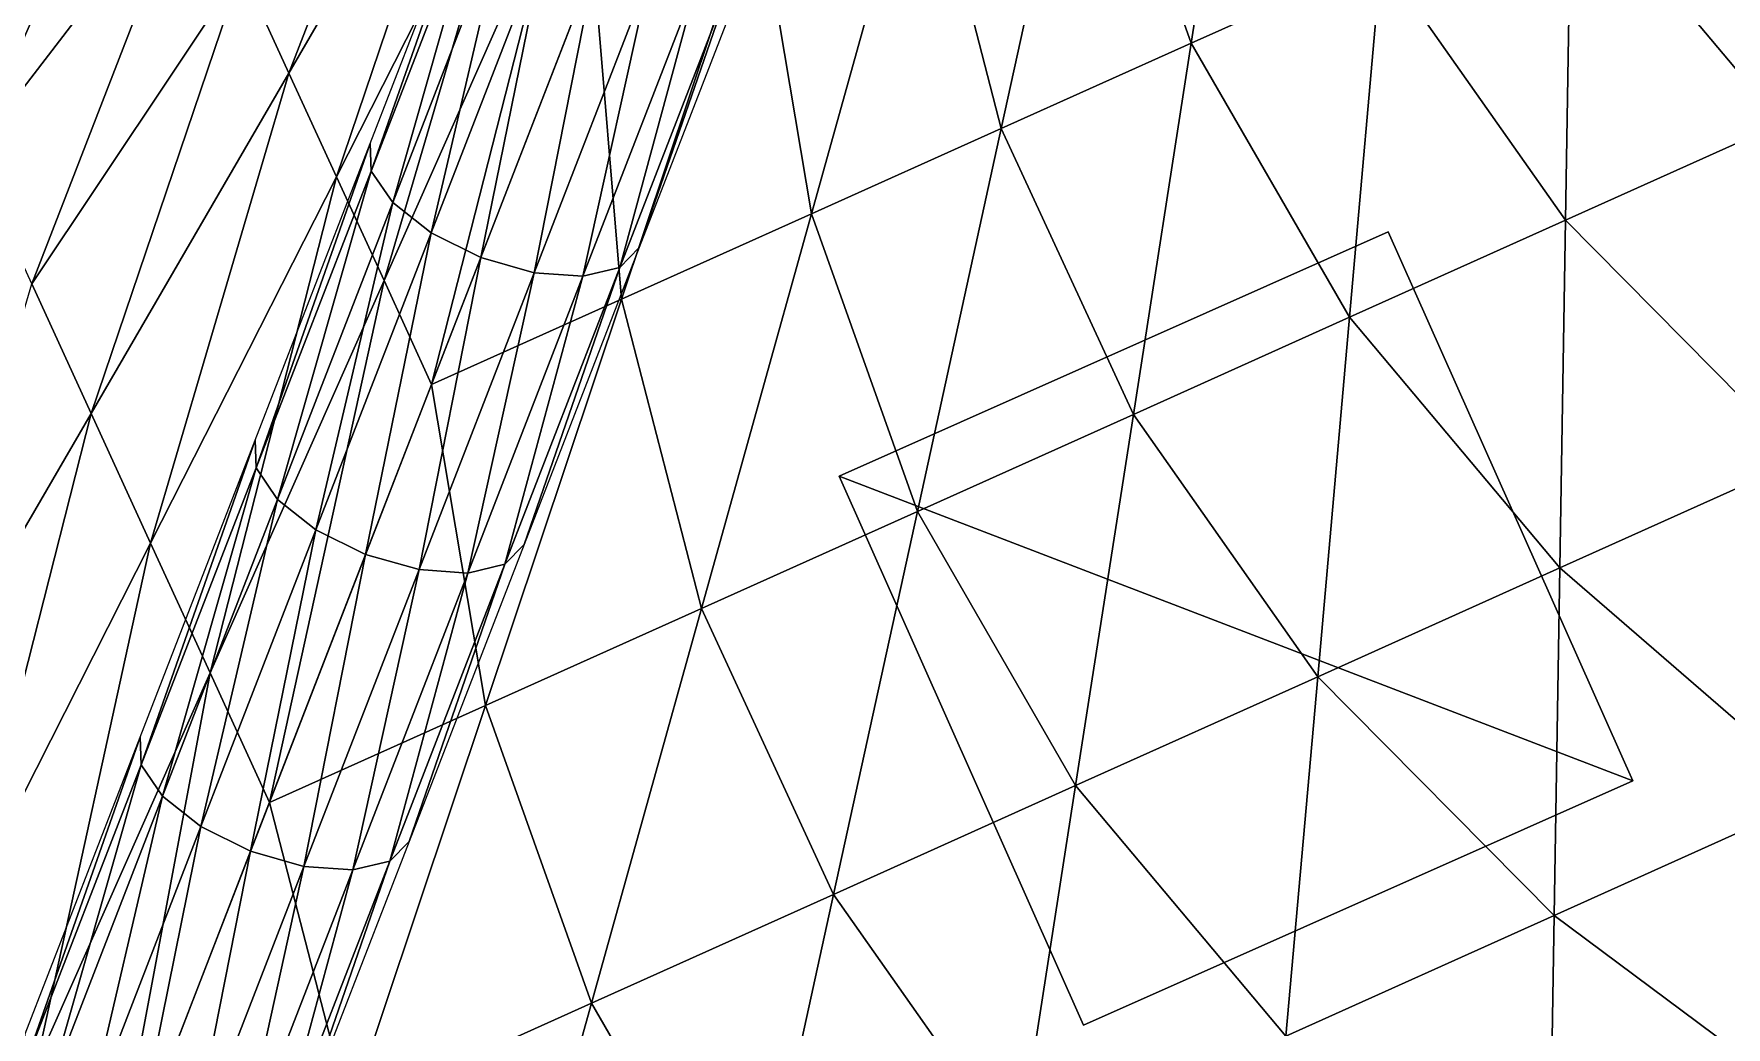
# Model space of a CAD drawing. Header units: metres. Extents: x -32.6 to 43.8, y -33.1 to 27.7.
# Drawn here: x -2.401 to -0.993, y -0.492 to 0.335 of the extents above; entities that cross this region are included whole.
import ezdxf

# ---------------------------------------------------------------- set-up
doc = ezdxf.new("R2010")
doc.units = ezdxf.units.M
for name, color, linetype in [('HREBENACE', 1, 'CONTINUOUS'), ('KOMINY', 3, 'CONTINUOUS'), ('STRECHA_JIH', 6, 'CONTINUOUS'), ('STRECHA_ZAPAD', 2, 'CONTINUOUS')]:
    doc.layers.add(name, color=color, linetype=linetype)

msp = doc.modelspace()

# ---------------------------------------------------------------- linework, layer by layer
at = {"layer": 'HREBENACE'}
for points in [[(-2.1199, 0.2203, 10.9647), (-2.1208, 0.2434, 10.924), (-2.0251, 0.4904, 11.0618)], [(-2.1199, 0.2203, 10.9647), (-2.0251, 0.4904, 11.0618), (-2.0242, 0.4673, 11.1026)], [(-2.1021, 0.1942, 10.9992), (-2.1199, 0.2203, 10.9647), (-2.0242, 0.4673, 11.1026)], [(-2.1021, 0.1942, 10.9992), (-2.0242, 0.4673, 11.1026), (-2.0065, 0.4411, 11.1371)], [(-2.0702, 0.1689, 11.0223), (-2.1021, 0.1942, 10.9992), (-2.0065, 0.4411, 11.1371)], [(-2.0702, 0.1689, 11.0223), (-2.0065, 0.4411, 11.1371), (-1.9745, 0.4159, 11.1602)], [(-2.0289, 0.1484, 11.0304), (-2.0702, 0.1689, 11.0223), (-1.9745, 0.4159, 11.1602)], [(-2.0289, 0.1484, 11.0304), (-1.9745, 0.4159, 11.1602), (-1.9332, 0.3954, 11.1683)], [(-1.9845, 0.1357, 11.0223), (-2.0289, 0.1484, 11.0304), (-1.9332, 0.3954, 11.1683)], [(-1.9845, 0.1357, 11.0223), (-1.9332, 0.3954, 11.1683), (-1.8888, 0.3827, 11.1602)], [(-1.897, 0.1567, 10.924), (-1.8175, 0.3872, 11.1026), (-1.8013, 0.4037, 11.0618)], [(-1.9439, 0.1329, 10.9992), (-1.9845, 0.1357, 11.0223), (-1.8888, 0.3827, 11.1602)], [(-1.9439, 0.1329, 10.9992), (-1.8888, 0.3827, 11.1602), (-1.8482, 0.3798, 11.1371)], [(-1.897, 0.1567, 10.924), (-1.9131, 0.1402, 10.9647), (-1.8175, 0.3872, 11.1026)], [(-1.9131, 0.1402, 10.9647), (-1.8482, 0.3798, 11.1371), (-1.8175, 0.3872, 11.1026)], [(-1.9131, 0.1402, 10.9647), (-1.9439, 0.1329, 10.9992), (-1.8482, 0.3798, 11.1371)], [(-2.2156, -0.0266, 10.8269), (-2.2164, -0.0036, 10.7861), (-2.1208, 0.2434, 10.924)], [(-2.2156, -0.0266, 10.8269), (-2.1208, 0.2434, 10.924), (-2.1199, 0.2203, 10.9647)], [(-2.1978, -0.0528, 10.8614), (-2.2156, -0.0266, 10.8269), (-2.1199, 0.2203, 10.9647)], [(-2.1978, -0.0528, 10.8614), (-2.1199, 0.2203, 10.9647), (-2.1021, 0.1942, 10.9992)], [(-2.1659, -0.0781, 10.8845), (-2.1978, -0.0528, 10.8614), (-2.1021, 0.1942, 10.9992)], [(-2.1659, -0.0781, 10.8845), (-2.1021, 0.1942, 10.9992), (-2.0702, 0.1689, 11.0223)], [(-2.1246, -0.0986, 10.8926), (-2.1659, -0.0781, 10.8845), (-2.0702, 0.1689, 11.0223)], [(-2.1246, -0.0986, 10.8926), (-2.0702, 0.1689, 11.0223), (-2.0289, 0.1484, 11.0304)], [(-1.9927, -0.0903, 10.7861), (-1.9131, 0.1402, 10.9647), (-1.897, 0.1567, 10.924)], [(-2.0802, -0.1112, 10.8845), (-2.1246, -0.0986, 10.8926), (-2.0289, 0.1484, 11.0304)], [(-2.0802, -0.1112, 10.8845), (-2.0289, 0.1484, 11.0304), (-1.9845, 0.1357, 11.0223)], [(-2.0396, -0.1141, 10.8614), (-2.0802, -0.1112, 10.8845), (-1.9845, 0.1357, 11.0223)], [(-2.0396, -0.1141, 10.8614), (-1.9845, 0.1357, 11.0223), (-1.9439, 0.1329, 10.9992)], [(-2.0088, -0.1068, 10.8269), (-2.0396, -0.1141, 10.8614), (-1.9439, 0.1329, 10.9992)], [(-1.9927, -0.0903, 10.7861), (-2.0088, -0.1068, 10.8269), (-1.9131, 0.1402, 10.9647)], [(-2.0088, -0.1068, 10.8269), (-1.9439, 0.1329, 10.9992), (-1.9131, 0.1402, 10.9647)], [(-2.3113, -0.2736, 10.689), (-2.3121, -0.2505, 10.6483), (-2.2164, -0.0036, 10.7861)], [(-2.3113, -0.2736, 10.689), (-2.2164, -0.0036, 10.7861), (-2.2156, -0.0266, 10.8269)], [(-2.2935, -0.2998, 10.7236), (-2.3113, -0.2736, 10.689), (-2.2156, -0.0266, 10.8269)], [(-2.2935, -0.2998, 10.7236), (-2.2156, -0.0266, 10.8269), (-2.1978, -0.0528, 10.8614)], [(-2.2616, -0.325, 10.7466), (-2.2935, -0.2998, 10.7236), (-2.1978, -0.0528, 10.8614)], [(-2.2616, -0.325, 10.7466), (-2.1978, -0.0528, 10.8614), (-2.1659, -0.0781, 10.8845)], [(-2.2203, -0.3456, 10.7547), (-2.2616, -0.325, 10.7466), (-2.1659, -0.0781, 10.8845)], [(-2.2203, -0.3456, 10.7547), (-2.1659, -0.0781, 10.8845), (-2.1246, -0.0986, 10.8926)], [(-2.0883, -0.3373, 10.6483), (-2.0088, -0.1068, 10.8269), (-1.9927, -0.0903, 10.7861)], [(-2.1759, -0.3582, 10.7466), (-2.2203, -0.3456, 10.7547), (-2.1246, -0.0986, 10.8926)], [(-2.1759, -0.3582, 10.7466), (-2.1246, -0.0986, 10.8926), (-2.0802, -0.1112, 10.8845)], [(-2.1353, -0.3611, 10.7236), (-2.1759, -0.3582, 10.7466), (-2.0802, -0.1112, 10.8845)], [(-2.1353, -0.3611, 10.7236), (-2.0802, -0.1112, 10.8845), (-2.0396, -0.1141, 10.8614)], [(-2.0883, -0.3373, 10.6483), (-2.1045, -0.3537, 10.689), (-2.0088, -0.1068, 10.8269)], [(-2.1045, -0.3537, 10.689), (-2.0396, -0.1141, 10.8614), (-2.0088, -0.1068, 10.8269)], [(-2.1045, -0.3537, 10.689), (-2.1353, -0.3611, 10.7236), (-2.0396, -0.1141, 10.8614)], [(-2.407, -0.5206, 10.5512), (-2.4078, -0.4975, 10.5104), (-2.3121, -0.2505, 10.6483)], [(-2.407, -0.5206, 10.5512), (-2.3121, -0.2505, 10.6483), (-2.3113, -0.2736, 10.689)], [(-2.3892, -0.5467, 10.5857), (-2.407, -0.5206, 10.5512), (-2.3113, -0.2736, 10.689)], [(-2.3892, -0.5467, 10.5857), (-2.3113, -0.2736, 10.689), (-2.2935, -0.2998, 10.7236)], [(-2.3572, -0.572, 10.6088), (-2.3892, -0.5467, 10.5857), (-2.2935, -0.2998, 10.7236)], [(-2.3572, -0.572, 10.6088), (-2.2935, -0.2998, 10.7236), (-2.2616, -0.325, 10.7466)], [(-2.3159, -0.5925, 10.6169), (-2.3572, -0.572, 10.6088), (-2.2616, -0.325, 10.7466)], [(-2.3159, -0.5925, 10.6169), (-2.2616, -0.325, 10.7466), (-2.2203, -0.3456, 10.7547)], [(-2.184, -0.5842, 10.5104), (-2.1045, -0.3537, 10.689), (-2.0883, -0.3373, 10.6483)], [(-2.2716, -0.6052, 10.6088), (-2.3159, -0.5925, 10.6169), (-2.2203, -0.3456, 10.7547)], [(-2.2716, -0.6052, 10.6088), (-2.2203, -0.3456, 10.7547), (-2.1759, -0.3582, 10.7466)], [(-2.231, -0.6081, 10.5857), (-2.2716, -0.6052, 10.6088), (-2.1759, -0.3582, 10.7466)], [(-2.231, -0.6081, 10.5857), (-2.1759, -0.3582, 10.7466), (-2.1353, -0.3611, 10.7236)], [(-2.2002, -0.6007, 10.5512), (-2.231, -0.6081, 10.5857), (-2.1353, -0.3611, 10.7236)], [(-2.184, -0.5842, 10.5104), (-2.2002, -0.6007, 10.5512), (-2.1045, -0.3537, 10.689)], [(-2.2002, -0.6007, 10.5512), (-2.1353, -0.3611, 10.7236), (-2.1045, -0.3537, 10.689)]]:
    msp.add_3dface(points, dxfattribs=at)
at = {"layer": 'KOMINY'}
for points in [[(-1.2739, 0.1699, 10.3141), (-1.7307, -0.0334, 10.3141), (-1.7307, -0.0334, 11.9532)], [(-1.2739, 0.1699, 10.3141), (-1.7307, -0.0334, 11.9532), (-1.2739, 0.1699, 11.9532)], [(-1.7307, -0.0334, 11.9532), (-1.0706, -0.2869, 11.9532), (-1.2739, 0.1699, 11.9532)], [(-1.0706, -0.2869, 10.3141), (-1.2739, 0.1699, 10.3141), (-1.2739, 0.1699, 11.9532)], [(-1.0706, -0.2869, 10.3141), (-1.2739, 0.1699, 11.9532), (-1.0706, -0.2869, 11.9532)], [(-1.7307, -0.0334, 10.3141), (-1.5274, -0.4902, 10.3141), (-1.5274, -0.4902, 11.9532)], [(-1.7307, -0.0334, 10.3141), (-1.5274, -0.4902, 11.9532), (-1.7307, -0.0334, 11.9532)], [(-1.7307, -0.0334, 11.9532), (-1.5274, -0.4902, 11.9532), (-1.0706, -0.2869, 11.9532)], [(-1.5274, -0.4902, 10.3141), (-1.0706, -0.2869, 10.3141), (-1.0706, -0.2869, 11.9532)], [(-1.5274, -0.4902, 10.3141), (-1.0706, -0.2869, 11.9532), (-1.5274, -0.4902, 11.9532)]]:
    msp.add_3dface(points, dxfattribs=at)
at = {"layer": 'STRECHA_JIH'}
for points in [[(-1.4378, 0.3267, 10.7863), (-1.526, 0.5743, 10.9805), (-1.3897, 0.6354, 10.9805)], [(-1.2798, 0.3976, 10.7863), (-1.4378, 0.3267, 10.7863), (-1.3897, 0.6354, 10.9805)], [(-1.5958, 0.2557, 10.7863), (-1.6623, 0.5132, 10.9805), (-1.526, 0.5743, 10.9805)], [(-1.4378, 0.3267, 10.7863), (-1.5958, 0.2557, 10.7863), (-1.526, 0.5743, 10.9805)], [(-0.9468, 0.2602, 10.592), (-1.1218, 0.4686, 10.7863), (-0.9638, 0.5395, 10.7863)], [(-1.7538, 0.1848, 10.7863), (-1.7986, 0.452, 10.9805), (-1.6623, 0.5132, 10.9805)], [(-1.5958, 0.2557, 10.7863), (-1.7538, 0.1848, 10.7863), (-1.6623, 0.5132, 10.9805)], [(-1.1265, 0.1794, 10.592), (-1.2798, 0.3976, 10.7863), (-1.1218, 0.4686, 10.7863)], [(-0.9468, 0.2602, 10.592), (-1.1265, 0.1794, 10.592), (-1.1218, 0.4686, 10.7863)], [(-1.9118, 0.1138, 10.7863), (-1.9349, 0.3909, 10.9805), (-1.7986, 0.452, 10.9805)], [(-1.7538, 0.1848, 10.7863), (-1.9118, 0.1138, 10.7863), (-1.7986, 0.452, 10.9805)], [(-1.3062, 0.0987, 10.592), (-1.4378, 0.3267, 10.7863), (-1.2798, 0.3976, 10.7863)], [(-1.1265, 0.1794, 10.592), (-1.3062, 0.0987, 10.592), (-1.2798, 0.3976, 10.7863)], [(-1.9118, 0.1138, 10.7863), (-2.0698, 0.0429, 10.7863), (-1.9349, 0.3909, 10.9805)], [(-1.4859, 0.0179, 10.592), (-1.5958, 0.2557, 10.7863), (-1.4378, 0.3267, 10.7863)], [(-1.3062, 0.0987, 10.592), (-1.4859, 0.0179, 10.592), (-1.4378, 0.3267, 10.7863)], [(-1.6656, -0.0629, 10.592), (-1.7538, 0.1848, 10.7863), (-1.5958, 0.2557, 10.7863)], [(-1.4859, 0.0179, 10.592), (-1.6656, -0.0629, 10.592), (-1.5958, 0.2557, 10.7863)], [(-0.9299, -0.0192, 10.3978), (-1.1265, 0.1794, 10.592), (-0.9468, 0.2602, 10.592)], [(-1.8452, -0.1436, 10.592), (-1.9118, 0.1138, 10.7863), (-1.7538, 0.1848, 10.7863)], [(-1.6656, -0.0629, 10.592), (-1.8452, -0.1436, 10.592), (-1.7538, 0.1848, 10.7863)], [(-1.1312, -0.1097, 10.3978), (-1.3062, 0.0987, 10.592), (-1.1265, 0.1794, 10.592)], [(-0.9299, -0.0192, 10.3978), (-1.1312, -0.1097, 10.3978), (-1.1265, 0.1794, 10.592)], [(-2.0249, -0.2244, 10.592), (-2.0698, 0.0429, 10.7863), (-1.9118, 0.1138, 10.7863)], [(-1.8452, -0.1436, 10.592), (-2.0249, -0.2244, 10.592), (-1.9118, 0.1138, 10.7863)], [(-1.3326, -0.2003, 10.3978), (-1.4859, 0.0179, 10.592), (-1.3062, 0.0987, 10.592)], [(-1.1312, -0.1097, 10.3978), (-1.3326, -0.2003, 10.3978), (-1.3062, 0.0987, 10.592)], [(-2.0249, -0.2244, 10.592), (-2.2046, -0.3051, 10.592), (-2.0698, 0.0429, 10.7863)], [(-1.534, -0.2909, 10.3978), (-1.6656, -0.0629, 10.592), (-1.4859, 0.0179, 10.592)], [(-1.3326, -0.2003, 10.3978), (-1.534, -0.2909, 10.3978), (-1.4859, 0.0179, 10.592)], [(-0.9129, -0.2985, 10.2035), (-1.1312, -0.1097, 10.3978), (-0.9299, -0.0192, 10.3978)], [(-1.7353, -0.3814, 10.3978), (-1.8452, -0.1436, 10.592), (-1.6656, -0.0629, 10.592)], [(-1.534, -0.2909, 10.3978), (-1.7353, -0.3814, 10.3978), (-1.6656, -0.0629, 10.592)], [(-1.1359, -0.3989, 10.2035), (-1.3326, -0.2003, 10.3978), (-1.1312, -0.1097, 10.3978)], [(-0.9129, -0.2985, 10.2035), (-1.1359, -0.3989, 10.2035), (-1.1312, -0.1097, 10.3978)], [(-1.9367, -0.472, 10.3978), (-2.0249, -0.2244, 10.592), (-1.8452, -0.1436, 10.592)], [(-1.7353, -0.3814, 10.3978), (-1.9367, -0.472, 10.3978), (-1.8452, -0.1436, 10.592)], [(-1.359, -0.4993, 10.2035), (-1.534, -0.2909, 10.3978), (-1.3326, -0.2003, 10.3978)], [(-1.1359, -0.3989, 10.2035), (-1.359, -0.4993, 10.2035), (-1.3326, -0.2003, 10.3978)], [(-2.1381, -0.5626, 10.3978), (-2.2046, -0.3051, 10.592), (-2.0249, -0.2244, 10.592)], [(-1.9367, -0.472, 10.3978), (-2.1381, -0.5626, 10.3978), (-2.0249, -0.2244, 10.592)], [(-1.5821, -0.5996, 10.2035), (-1.7353, -0.3814, 10.3978), (-1.534, -0.2909, 10.3978)], [(-1.359, -0.4993, 10.2035), (-1.5821, -0.5996, 10.2035), (-1.534, -0.2909, 10.3978)], [(-2.1381, -0.5626, 10.3978), (-2.3394, -0.6531, 10.3978), (-2.2046, -0.3051, 10.592)], [(-0.8959, -0.5778, 10.0093), (-1.1359, -0.3989, 10.2035), (-0.9129, -0.2985, 10.2035)], [(-1.8051, -0.7, 10.2035), (-1.9367, -0.472, 10.3978), (-1.7353, -0.3814, 10.3978)], [(-1.5821, -0.5996, 10.2035), (-1.8051, -0.7, 10.2035), (-1.7353, -0.3814, 10.3978)], [(-1.1407, -0.688, 10.0093), (-1.359, -0.4993, 10.2035), (-1.1359, -0.3989, 10.2035)], [(-0.8959, -0.5778, 10.0093), (-1.1407, -0.688, 10.0093), (-1.1359, -0.3989, 10.2035)], [(-2.0282, -0.8004, 10.2035), (-2.1381, -0.5626, 10.3978), (-1.9367, -0.472, 10.3978)], [(-1.8051, -0.7, 10.2035), (-2.0282, -0.8004, 10.2035), (-1.9367, -0.472, 10.3978)]]:
    msp.add_3dface(points, dxfattribs=at)
at = {"layer": 'STRECHA_ZAPAD'}
for points in [[(-2.1885, 0.3019, 10.7863), (-2.228, 0.3882, 10.7863), (-2.0536, 0.6499, 10.9805)], [(-2.1885, 0.3019, 10.7863), (-2.0536, 0.6499, 10.9805), (-2.0239, 0.5852, 10.9805)], [(-2.1489, 0.2156, 10.7863), (-2.1885, 0.3019, 10.7863), (-2.0239, 0.5852, 10.9805)], [(-2.1489, 0.2156, 10.7863), (-2.0239, 0.5852, 10.9805), (-1.9943, 0.5204, 10.9805)], [(-2.4519, 0.2345, 10.592), (-2.5013, 0.3424, 10.592), (-2.3072, 0.5609, 10.7863)], [(-2.4519, 0.2345, 10.592), (-2.3072, 0.5609, 10.7863), (-2.2676, 0.4746, 10.7863)], [(-2.1093, 0.1292, 10.7863), (-2.1489, 0.2156, 10.7863), (-1.9943, 0.5204, 10.9805)], [(-2.1093, 0.1292, 10.7863), (-1.9943, 0.5204, 10.9805), (-1.9646, 0.4556, 10.9805)], [(-2.4024, 0.1266, 10.592), (-2.4519, 0.2345, 10.592), (-2.2676, 0.4746, 10.7863)], [(-2.4024, 0.1266, 10.592), (-2.2676, 0.4746, 10.7863), (-2.228, 0.3882, 10.7863)], [(-2.0698, 0.0429, 10.7863), (-2.1093, 0.1292, 10.7863), (-1.9646, 0.4556, 10.9805)], [(-2.0698, 0.0429, 10.7863), (-1.9646, 0.4556, 10.9805), (-1.9349, 0.3909, 10.9805)], [(-2.353, 0.0187, 10.592), (-2.4024, 0.1266, 10.592), (-2.228, 0.3882, 10.7863)], [(-2.353, 0.0187, 10.592), (-2.228, 0.3882, 10.7863), (-2.1885, 0.3019, 10.7863)], [(-2.3035, -0.0893, 10.592), (-2.353, 0.0187, 10.592), (-2.1885, 0.3019, 10.7863)], [(-2.3035, -0.0893, 10.592), (-2.1885, 0.3019, 10.7863), (-2.1489, 0.2156, 10.7863)], [(-2.254, -0.1972, 10.592), (-2.3035, -0.0893, 10.592), (-2.1489, 0.2156, 10.7863)], [(-2.254, -0.1972, 10.592), (-2.1489, 0.2156, 10.7863), (-2.1093, 0.1292, 10.7863)], [(-2.2046, -0.3051, 10.592), (-2.254, -0.1972, 10.592), (-2.1093, 0.1292, 10.7863)], [(-2.2046, -0.3051, 10.592), (-2.1093, 0.1292, 10.7863), (-2.0698, 0.0429, 10.7863)], [(-2.5175, -0.2646, 10.3978), (-2.4024, 0.1266, 10.592), (-2.353, 0.0187, 10.592)], [(-2.4581, -0.3941, 10.3978), (-2.5175, -0.2646, 10.3978), (-2.353, 0.0187, 10.592)], [(-2.4581, -0.3941, 10.3978), (-2.353, 0.0187, 10.592), (-2.3035, -0.0893, 10.592)], [(-2.3988, -0.5236, 10.3978), (-2.4581, -0.3941, 10.3978), (-2.3035, -0.0893, 10.592)], [(-2.3988, -0.5236, 10.3978), (-2.3035, -0.0893, 10.592), (-2.254, -0.1972, 10.592)], [(-2.3394, -0.6531, 10.3978), (-2.3988, -0.5236, 10.3978), (-2.254, -0.1972, 10.592)], [(-2.3394, -0.6531, 10.3978), (-2.254, -0.1972, 10.592), (-2.2046, -0.3051, 10.592)], [(-2.5435, -0.85, 10.2035), (-2.4581, -0.3941, 10.3978), (-2.3988, -0.5236, 10.3978)]]:
    msp.add_3dface(points, dxfattribs=at)

doc.saveas('drawing.dxf')
